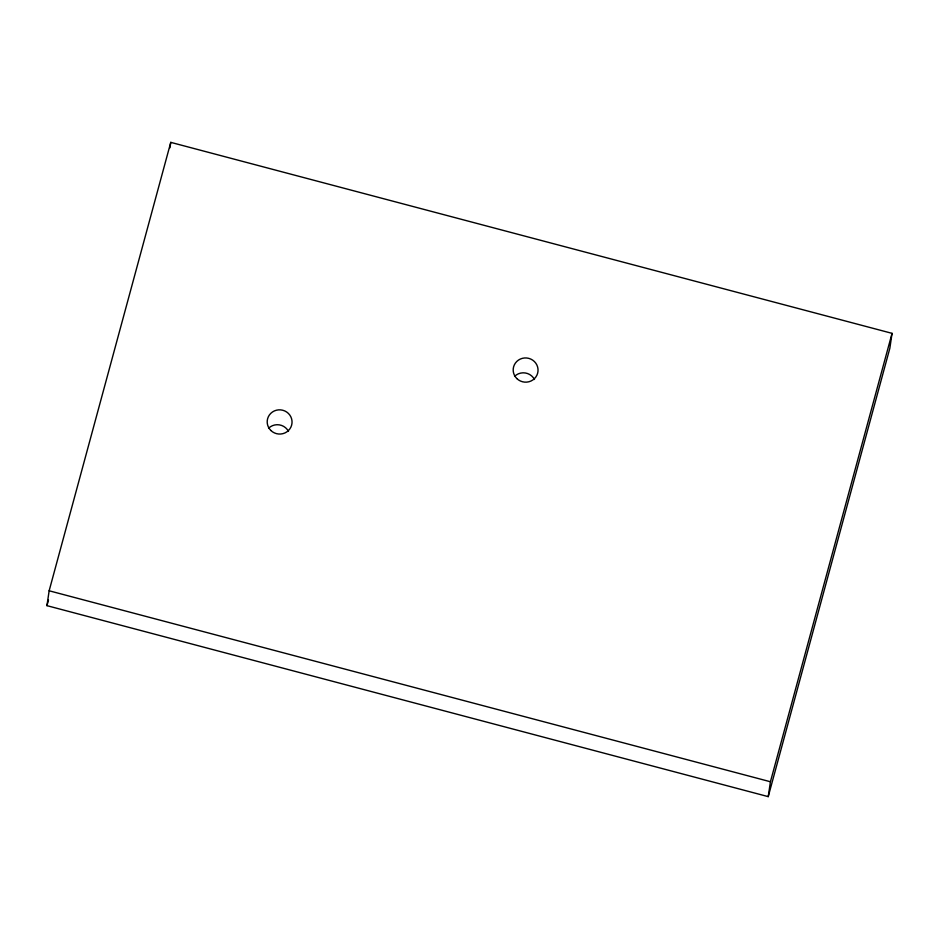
<?xml version="1.0" encoding="UTF-8"?>
<svg xmlns="http://www.w3.org/2000/svg" width="939" height="939" viewBox="0 0 939 939"><rect width="100%" height="100%" fill="white"/><g stroke="black" fill="none" stroke-linecap="round" stroke-linejoin="round"><path stroke-width="1.41" d="M46.95 605.655L49.145 590.784L170.769 142.364L892.05 333.345L889.855 348.216L768.231 796.636L46.95 605.655L48.488 599.998M169.971 147.775L170.769 142.364M768.231 796.636L770.426 781.753L892.05 333.345M49.145 590.784L770.426 781.753M268.601 428.219A12.442 12.113 8.4 0 1 288.484 431.377M514.595 376.328A12.442 12.113 8.4 0 1 534.479 379.485M270.866 430.485A12.442 12.113 8.4 0 0 291.642 425.132A12.442 12.113 8.4 0 0 276.359 410.226A12.442 12.113 8.4 0 0 270.866 430.485M516.861 378.593A12.442 12.113 8.4 0 0 537.636 373.241A12.442 12.113 8.4 0 0 522.354 358.334A12.442 12.113 8.4 0 0 516.861 378.593"/></g></svg>
